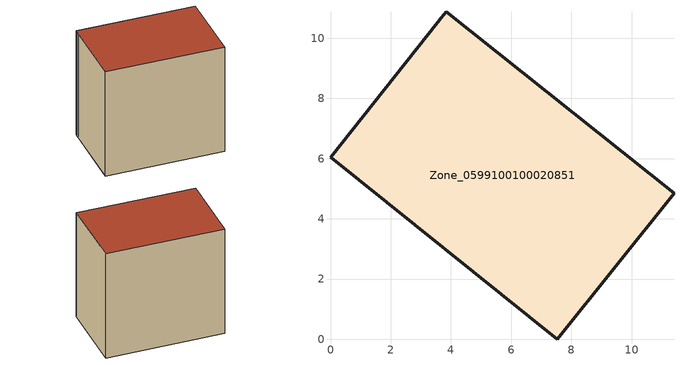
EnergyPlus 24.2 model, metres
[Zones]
Zone_0599100100020851
 floor ground (C_G): 3.68,10.68 3.85,10.88 11.41,4.84 7.54,0 0,6.05 3.56,10.52 z0.49
 wall outside (C_F): 7.54,0 11.41,4.84 3.85,10.88 3.68,10.68 3.56,10.52 0,6.05 7.54,0 z0.49:9.86
 roof outside (C_R): 3.85,10.88 3.68,10.68 3.56,10.52 0,6.05 7.54,0 11.41,4.84 z9.86
[BUILDING]
Pand.0599100100020851: North Axis=0; Terrain=City; Loads Convergence Tolerance Value=0.04; Temperature Convergence Tolerance Value=0.4; Solar Distribution=FullExterior; Maximum Number of Warmup Days=25; Minimum Number of Warmup Days=1
[Site:Location]
Rotterdam.The.Hague.AP_ZH_NLD Design_Conditions: Latitude=51.96; Longitude=4.45; Time Zone=1; Elevation=-4.5
[SITE:GROUNDTEMPERATURE:BUILDINGSURFACE]
18, 18, 18, 18, 18, 18, 18, 18, 18, 18, 18, 18
[MATERIAL] Thermal Absorptance=0.9; Solar Absorptance=0.7; Visible Absorptance=0.7
Name | Roughness | Thickness | Conductivity | Density | Specific Heat
G.TC.2015-2018 | MediumSmooth | 0.15 | 0.0428571 | 540 | 1210
F.TC.2015-2018 | Rough | 0.3 | 0.0666667 | 1920 | 840
R.TC.2015-2018 | MediumRough | 0.2 | 0.0333333 | 1500 | 1000
[CONSTRUCTION]
C_G: G.TC.2015-2018
C_F: F.TC.2015-2018
C_R: R.TC.2015-2018
[ZONE]
Zone_0599100100020851: Type=1; Multiplier=1; Ceiling Height=Autocalculate; Volume=Autocalculate; Floor Area=autocalculate; Part of Total Floor Area=Yes
[ZONEINFILTRATION:DESIGNFLOWRATE]
Infil_Zone_0599100100020851: Zone or ZoneList or Space or SpaceList=Zone_0599100100020851; Schedule=AlwaysOn; Design Flow Rate Calculation Method=Flow/Area; Flow Rate per Floor Area=0.0015; Constant Term Coefficient=1; Temperature Term Coefficient=0; Velocity Term Coefficient=0; Velocity Squared Term Coefficient=0
[HVACTEMPLATE:ZONE:IDEALLOADSAIRSYSTEM]
Zone_0599100100020851: Maximum Heating Supply Air Temperature=50; Minimum Cooling Supply Air Temperature=13; Maximum Heating Supply Air Humidity Ratio=0.0156; Minimum Cooling Supply Air Humidity Ratio=0.0077; Heating Limit=NoLimit; Cooling Limit=NoLimit; Dehumidification Control Type=ConstantSensibleHeatRatio; Cooling Sensible Heat Ratio=0.7; Dehumidification Setpoint=60; Humidification Control Type=None; Humidification Setpoint=30; Outdoor Air Method=None; Outdoor Air Flow Rate per Person=0.00944; Outdoor Air Flow Rate per Zone Floor Area=0; Outdoor Air Flow Rate per Zone=0; Demand Controlled Ventilation Type=None; Outdoor Air Economizer Type=NoEconomizer; Heat Recovery Type=None; Sensible Heat Recovery Effectiveness=0.7; Latent Heat Recovery Effectiveness=0.65
[ZONECONTROL:THERMOSTAT]
ThermostatControl_Zone_0599100100020851: Zone or ZoneList=Zone_0599100100020851; Control Type Schedule=DualSetpointControlType; Control 1=Thermostat_Zone_0599100100020851; Temperature Difference Between Cutout And Setpoint=0
[THERMOSTATSETPOINT:DUALSETPOINT]
Thermostat_Zone_0599100100020851: Heating Setpoint Temperature Schedule=HeatingSetpoint_Zone_0599100100020851; Cooling Setpoint Temperature Schedule=CoolingSetpoint_Zone_0599100100020851
[SCHEDULE:COMPACT]
HeatingSetpoint_Zone_0599100100020851: Through: 12/31, For: AllDays, Until: 24:00, 21
CoolingSetpoint_Zone_0599100100020851: Through: 12/31, For: AllDays, Until: 24:00, 24
DualSetpointControlType: Through: 12/31, For: AllDays, Until: 24:00, 4
AlwaysOn: Through: 12/31, For: AllDays, Until: 24:00, 1
